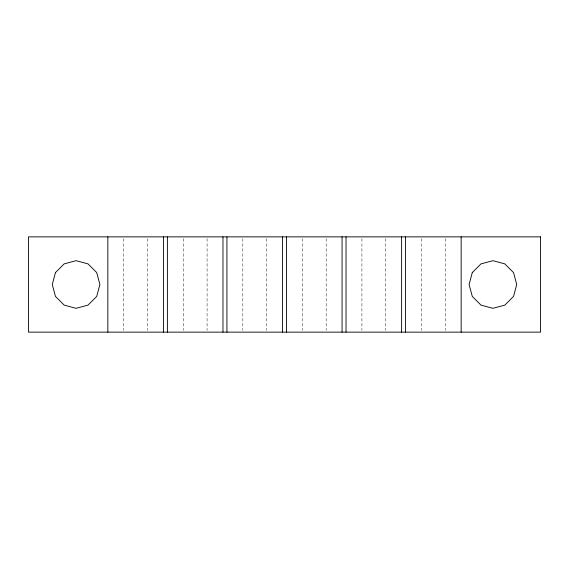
<?xml version="1.0" encoding="UTF-8"?>
<svg xmlns="http://www.w3.org/2000/svg" width="569" height="569" viewBox="0 0 569 569"><rect width="100%" height="100%" fill="white"/><g stroke="black" fill="none" stroke-linecap="round" stroke-linejoin="round"><path stroke-width="0.43" stroke-dasharray="2.85 2.13" d="M445.278 238.624L445.278 330.376M421.458 238.624L421.458 330.376M385.732 238.624L385.732 330.376M361.912 238.624L361.912 330.376M326.179 238.624L326.179 330.376M302.367 238.624L302.367 330.376M266.633 238.624L266.633 330.376M242.821 238.624L242.821 330.376M207.088 238.624L207.088 330.376M183.268 238.624L183.268 330.376M147.542 238.624L147.542 330.376M123.722 238.624L123.722 330.376"/><path stroke-width="0.85" d="M461.153 236.86L461.153 332.14M405.576 236.86L405.576 332.14M401.607 236.86L401.607 332.14M346.03 236.86L346.03 332.14M342.061 236.86L342.061 332.14M286.484 236.86L286.484 332.14M282.516 236.86L282.516 332.14M226.939 236.86L226.939 332.14M222.97 236.86L222.97 332.14M167.393 236.86L167.393 332.14M163.424 236.86L163.424 332.14M107.847 236.86L107.847 332.14M55.456 272.594L52.27 284.5L55.456 296.406L64.176 305.126L76.09 308.32L87.996 305.126L96.716 296.406L99.909 284.5L96.716 272.594L87.996 263.874L76.09 260.68L64.176 263.874L55.456 272.594M472.284 272.594L469.091 284.5L472.284 296.406L481.004 305.126L492.91 308.32L504.824 305.126L513.544 296.406L516.73 284.5L513.544 272.594L504.824 263.874L492.91 260.68L481.004 263.874L472.284 272.594M540.55 236.86L28.45 236.86L28.45 332.14L540.55 332.14L540.55 236.86"/></g></svg>
